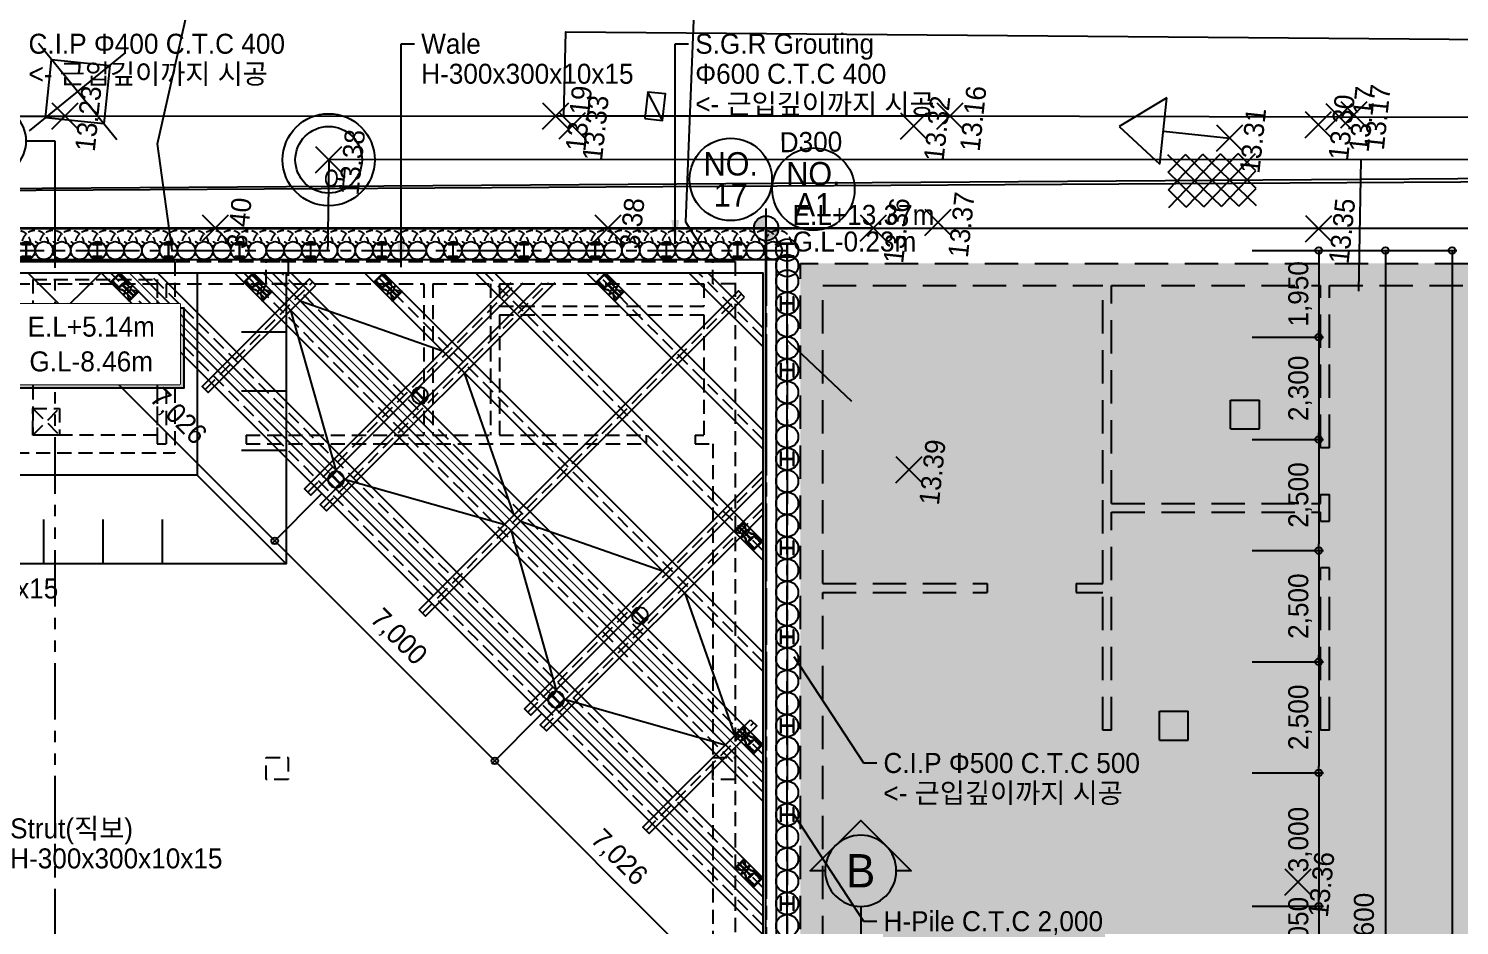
# Model space of a CAD drawing. Header units: millimetres. Extents: x 1073475 to 2890243, y -1340830 to -367733.
# Drawn here: x 1675124 to 1685988, y -385355 to -378547 of the extents above; entities that cross this region are included whole.
import ezdxf
from ezdxf.enums import TextEntityAlignment as Align
from ezdxf.xclip import XClip

# ---------------------------------------------------------------- set-up
doc = ezdxf.new("R2010")
doc.units = ezdxf.units.MM
doc.header["$LTSCALE"] = 50
doc.header["$XCLIPFRAME"] = 2
doc.header["$PDMODE"] = 3
doc.header["$PDSIZE"] = 100
for name, pattern in [('ANYANG3', [3, 2, -1]), ('CENTER2', [28.575, 19.05, -3.175, 3.175, -3.175]), ('DASHED', [0.75, 0.5, -0.25]), ('HIDDEN', [9.525, 6.35, -3.175]), ('HIDDEN2', [4.7625, 3.175, -1.5875]), ('PHANTOM', [63.5, 31.75, -6.35, 6.35, -6.35, 6.35, -6.35])]:
    doc.linetypes.add(name, pattern=pattern)
doc.layers.get('Defpoints').update_dxf_attribs({"color": 151})
doc.layers.add('_0', color=7, linetype='Continuous', lineweight=0)
for name, color, linetype in [('ANGLE', 1, 'Continuous'), ('C-DIM', 7, 'Continuous'), ('C0413425', 1, 'Continuous'), ('CEN', 1, 'CENTER2'), ('CIP', 1, 'Continuous'), ('FIN', 5, 'Continuous'), ('H-BEAM', 5, 'Continuous'), ('H-BEAM-상부', 173, 'Continuous'), ('HPILE-300x200', 3, 'Continuous'), ('HPILE-300x300', 3, 'Continuous'), ('NO', 2, 'Continuous'), ('POST PILE', 6, 'Continuous'), ('SGR', 8, 'Continuous'), ('SITE', 7, 'PHANTOM'), ('ST-CEN', 1, 'HIDDEN'), ('ST-CEN(상부 H-BEAM)', 1, 'HIDDEN'), ('ST-CEN(하부 H-BEAM)', 1, 'HIDDEN'), ('STRUT', 3, 'Continuous'), ('WALE-1', 3, 'Continuous'), ('건축', 233, 'HIDDEN'), ('굴착고', 2, 'Continuous'), ('단면', 4, 'Continuous'), ('대지경계선', 6, 'PHANTOM'), ('도로', 1, 'Continuous'), ('법면', 41, 'Continuous'), ('보도', 7, 'Continuous'), ('보도블럭', 7, 'Continuous'), ('연속지적도', 32, 'Continuous'), ('오수맨홀', 1, 'Continuous'), ('우수받이', 5, 'Continuous'), ('유압JACK', 2, 'Continuous'), ('지하지장물_가스관로', 2, 'Continuous'), ('지하지장물_상수관로', 5, 'HIDDEN2'), ('지하지장물_전기관로', 1, 'HIDDEN2'), ('지하지장물_통신관로', 7, 'HIDDEN2'), ('지하지장물_하수관거(오수)', 30, 'HIDDEN2'), ('측량점_높이', 8, 'Continuous'), ('측량점_심볼', 7, 'Continuous'), ('현황레벨', 7, 'Continuous')]:
    doc.layers.add(name, color=color, linetype=linetype)
doc.layers.add('defpoint', color=193, linetype='Continuous', plot=False)
doc.styles.get("Standard").update_dxf_attribs({"font": ''})
doc.styles.add('굴림체', font='')
doc.styles.add('돋움', font='')
doc.styles.add('유형1', font='')
doc.styles.get('Standard').set_extended_font_data('Dotum')
doc.styles.get('굴림체').set_extended_font_data('Dotum')
doc.styles.get('돋움').set_extended_font_data('Dotum')
doc.styles.get('유형1').set_extended_font_data('Gulim')
doc.linetypes.add('GAS_LINE', pattern='A,0.5,-0.2,["GAS",Standard,S=0.1,R=0,X=-0.1,Y=-0.05],-0.25', length=0.95)
doc.linetypes.add('KT_LINE', pattern='A,12.7,-5.08,["KT",Standard,S=2.54,R=0,X=-2.54,Y=-1.27],-6.35', length=24.13)
doc.linetypes.add('POWER_LINE', pattern='A,12.7,-5.08,["POWER",Standard,S=2.54,R=0,X=-2.54,Y=-1.27],-6.35', length=24.13)
doc.linetypes.add('SEWER_LINE', pattern='A,12.7,-5.08,["SEWER",Standard,S=2.54,R=0,X=-2.54,Y=-1.27],-6.35', length=24.13)
doc.linetypes.add('WATER_LINE', pattern='A,12.7,-5.08,["WATER",Standard,S=2.54,R=0,X=-2.54,Y=-1.27],-6.35', length=24.13)
doc.dimstyles.new('ISO-25', dxfattribs={"dimtxt": 2.5, "dimasz": 1, "dimexe": 3, "dimexo": 0.625, "dimtad": 1, "dimtxsty": '유형1', "dimblk": 'DIMDOT', "dimcen": 1, "dimclrd": 4, "dimclre": 4, "dimclrt": 6, "dimadec": 0, "dimazin": 0, "dimtfac": 1, "dimtmove": 0, "dimatfit": 3, "dimldrblk": 'DIMDOT', "dimfxl": 1, "dimarcsym": 0})
doc.dimstyles.new('SAM-200-지시선', dxfattribs={"dimscale": 0.1, "dimtxt": 300, "dimasz": 360, "dimexe": 70, "dimexo": 0, "dimgap": 100, "dimtad": 1, "dimdec": 0, "dimzin": 0, "dimdsep": 46, "dimlunit": 6, "dimtxsty": '돋움', "dimcen": 100, "dimclrd": 1, "dimclre": 1, "dimclrt": 256, "dimadec": 0, "dimazin": 0, "dimtfac": 1, "dimtdec": 0, "dimtix": 1, "dimtmove": 2, "dimatfit": 3, "dimfxl": 70, "dimtolj": 1, "dimtzin": 0, "dimlwd": -1, "dimlwe": -1, "dimarcsym": 0})
doc.dimstyles.new('SAM-300', dxfattribs={"dimscale": 1.5, "dimtxt": 300, "dimasz": 100, "dimexe": 70, "dimexo": 0, "dimgap": 100, "dimtad": 1, "dimdec": 0, "dimzin": 0, "dimdsep": 46, "dimlunit": 6, "dimtxsty": '돋움', "dimblk": 'ORIGIN', "dimcen": 100, "dimclrd": 1, "dimclre": 1, "dimclrt": 7, "dimadec": 0, "dimazin": 0, "dimtfac": 1, "dimtdec": 0, "dimtix": 1, "dimtmove": 2, "dimatfit": 3, "dimfxl": 70, "dimtolj": 1, "dimtzin": 0, "dimlwd": -1, "dimlwe": -1, "dimarcsym": 0})

# ---------------------------------------------------------------- blocks, each defined once
blk = doc.blocks.new('DIMDOT')
at = {"color": 0}
blk.add_line((-2, 0), (2, 0), dxfattribs=at)
for radius in [0.5, 0.25]:
    blk.add_circle((0, 0), radius, dxfattribs=at)
blk = doc.blocks.new('A$C070F4A8E')
at = {"layer": '단면'}
h = blk.add_hatch(color=256, dxfattribs=at)
h.paths.add_polyline_path([(-1074, 302), (-1377, 0), (-1074, -302, -0.414214)])
h.paths.add_polyline_path([(-772, 605), (-1074, 302, -0.198912), (-772, 427)])
h.paths.add_polyline_path([(-772, -427, -0.198912), (-1074, -302), (-772, -605)])
for p, q in [((-345, 0), (0, 0)), ((0, 0), (0, -845))]:
    blk.add_line(p, q, dxfattribs=at)
blk.add_lwpolyline([(-772, -427), (-772, -605), (-1377, 0), (-772, 605), (-772, 427)], dxfattribs=at)
at = {"layer": '단면', "extrusion": (0, 0, -1)}
blk.add_ellipse((-772, 0), major_axis=(1, 427), ratio=1, start_param=4.711077, end_param=10.994262, dxfattribs=at)
blk = doc.blocks.new('A$C415B026D')
at = {"layer": '건축', "color": 4}
for p, q in [((-16200, 0), (-12600, 0)), ((-16200, 0), (-16200, -4300)), ((-12600, 0), (-12600, -4300)), ((-15800, -400), (-13000, -400)), ((-15800, -400), (-15800, -3900)), ((-13000, -400), (-13000, -3900)), ((-13000, -3900), (-15800, -3900)), ((-16200, -4300), (-12600, -4300)), ((-6200, -30700), (-3200, -30700)), ((-6200, -30700), (-6200, -34100)), ((-3200, -30700), (-3200, -32300)), ((-5800, -31100), (-3600, -31100)), ((-5800, -31100), (-5800, -33600)), ((-3600, -31100), (-3600, -32700)), ((-3200, -32300), (0, -32300)), ((0, -32300), (0, -34100)), ((-3600, -32700), (-500, -32700)), ((-3600, -32700), (-500, -32700)), ((-500, -32700), (-500, -33600)), ((-500, -32700), (-500, -33600)), ((-5800, -33600), (-500, -33600)), ((-6200, -34100), (0, -34100))]:
    blk.add_line(p, q, dxfattribs=at)
blk = doc.blocks.new('20240926 평면')
at = {"layer": '건축'}
for p, q in [((0, 0), (25441, 0)), ((25441, 0), (25441, -34100)), ((207, -500), (12441, -500)), ((12441, -500), (12441, -4100)), ((12641, -500), (18441, -500)), ((12641, -500), (12641, -4100)), ((18441, -500), (18441, -3900)), ((18641, -500), (19941, -500)), ((18641, -500), (18641, -3900)), ((19941, -500), (19941, -3900)), ((20141, -500), (24741, -500)), ((20141, -500), (20141, -1000)), ((24741, -500), (24741, -1000)), ((20141, -1000), (24741, -1000)), ((20141, -1200), (24741, -1200)), ((20141, -1200), (20141, -3900)), ((24741, -1200), (24741, -3900)), ((12441, -4100), (12641, -4100)), ((14441, -3900), (18441, -3900)), ((14441, -3900), (14441, -4100)), ((14441, -4100), (23441, -4100)), ((18641, -3900), (19941, -3900)), ((20141, -3900), (23441, -3900)), ((23441, -3900), (23441, -4100)), ((24541, -3900), (24741, -3900)), ((24541, -3900), (24541, -4100)), ((24541, -4100), (24941, -4100)), ((24941, -4100), (24941, -27700))]:
    blk.add_line(p, q, dxfattribs=at)
at = {"layer": '건축', "color": 4}
for p, q in [((9641, -3300), (10241, -3900)), ((9641, -3900), (10241, -3300))]:
    blk.add_line(p, q, dxfattribs=at)
at = {"layer": '건축', "color": 255}
blk.add_lwpolyline([(26141, -34840), (1135, -34840), (-5936, -27769), (-5936, -4908), (-280, 749), (26141, 749)], close=True, dxfattribs=at)
at = {"layer": '건축'}
for points in [[(15391, -500), (14891, -500), (14891, 0), (15391, 0)], [(25441, -500), (24941, -500), (24941, 0), (25441, 0)], [(15391, -11650), (14891, -11650), (14891, -11150), (15391, -11150)], [(25441, -11650), (24941, -11650), (24941, -11150), (25441, -11150)]]:
    blk.add_lwpolyline(points, close=True, dxfattribs=at)
at = {"layer": '건축', "color": 4}
blk.add_lwpolyline([(9641, -3300), (10241, -3300), (10241, -3900), (9641, -3900)], close=True, dxfattribs=at)
at = {"ltscale": 0.2}
blk.add_blockref('A$C415B026D', (25441, 0), dxfattribs=at)
blk = doc.blocks.new('A$C1D3235D9')
at = {"layer": 'SGR', "linetype": 'HIDDEN2'}
blk.add_circle((0, 0), 50, dxfattribs=at)
blk.add_arc((0, 0), 300, 0, 180, dxfattribs=at)
blk = doc.blocks.new('h-200')
at = {"layer": 'HPILE-300x200'}
blk.add_line((0, -150), (0, 150), dxfattribs=at)
blk.add_lwpolyline([(-100, 150), (-100, 136), (-24.5, 136, -0.4142136), (-4.5, 116), (-4.5, -116, -0.4142136), (-24.5, -136), (-100, -136), (-100, -150), (100, -150), (100, -136), (24.5, -136, -0.4142136), (4.5, -116), (4.5, 116, -0.4142136), (24.5, 136), (100, 136), (100, 150)], format="xyb", close=True, dxfattribs=at)
blk = doc.blocks.new('CIP')
at = {"layer": 'CIP'}
for centre in [(0, 0), (400, 0), (800, 0), (1200, 0)]:
    blk.add_circle(centre, 200, dxfattribs=at)
at = {"layer": 'HPILE-300x200'}
blk.add_blockref('h-200', (1200, 0), dxfattribs=at)
at = {"layer": 'SGR', "linetype": 'HIDDEN2'}
for p in [(-200, 150), (200, 150), (600, 150), (1000, 150)]:
    blk.add_blockref('A$C1D3235D9', p, dxfattribs=at)
blk = doc.blocks.new('_Origin')
at = {"color": 0, "linetype": 'ByBlock', "lineweight": -2}
blk.add_line((0, 0), (-1, 0), dxfattribs=at)
blk.add_circle((0, 0), 0.5, dxfattribs=at)
blk = doc.blocks.new('*D978')
at = {"layer": 'C-DIM', "color": 1, "ltscale": 0.2, "transparency": 16777216}
for p, q in [((1720310, -654888), (1719176, -656023)), ((1719356, -656055), (1724112, -660811)), ((1725279, -659857), (1724144, -660991))]:
    blk.add_line(p, q, dxfattribs=at)
at = {"layer": 'Defpoints', "color": 0, "ltscale": 0.2, "transparency": 16777216}
for p in [(1720310, -654888), (1725279, -659857), (1724218, -660917)]:
    blk.add_point(p, dxfattribs=at)
at = {"layer": 'C-DIM', "color": 1, "ltscale": 0.2, "transparency": 16777216, "xscale": 150, "yscale": 150, "zscale": 150}
for p, rotation in [((1719250, -655949), 135), ((1724218, -660917), 315)]:
    blk.add_blockref('_Origin', p, dxfattribs=dict(at, rotation=rotation))
at = {"layer": 'C-DIM', "color": 7, "ltscale": 0.2, "transparency": 16777216, "insert": (1722030, -658137), "char_height": 450, "attachment_point": 5, "rotation": 315, "style": '돋움'}
blk.add_mtext('\\A1;7,026', dxfattribs=at)
blk = doc.blocks.new('*D979')
at = {"layer": 'C-DIM', "color": 1, "ltscale": 0.2, "transparency": 16777216}
for p, q in [((1725279, -659857), (1724144, -660991)), ((1724324, -661023), (1729062, -665761)), ((1730228, -664806), (1729093, -665941))]:
    blk.add_line(p, q, dxfattribs=at)
at = {"layer": 'Defpoints', "color": 0, "ltscale": 0.2, "transparency": 16777216}
for p in [(1725279, -659857), (1730228, -664806), (1729168, -665867)]:
    blk.add_point(p, dxfattribs=at)
at = {"layer": 'C-DIM', "color": 1, "ltscale": 0.2, "transparency": 16777216, "xscale": 150, "yscale": 150, "zscale": 150}
for p, rotation in [((1724218, -660917), 135), ((1729168, -665867), 315)]:
    blk.add_blockref('_Origin', p, dxfattribs=dict(at, rotation=rotation))
at = {"layer": 'C-DIM', "color": 7, "ltscale": 0.2, "transparency": 16777216, "insert": (1726989, -663096), "char_height": 450, "attachment_point": 5, "rotation": 315, "style": '돋움'}
blk.add_mtext('\\A1;7,000', dxfattribs=at)
blk = doc.blocks.new('*D985')
at = {"layer": 'C-DIM', "color": 1, "ltscale": 0.2, "transparency": 16777216}
for p, q in [((1718660, -654888), (1719795, -656023)), ((1715084, -660586), (1719615, -656055)), ((1713917, -659632), (1715052, -660767))]:
    blk.add_line(p, q, dxfattribs=at)
at = {"layer": 'Defpoints', "color": 0, "ltscale": 0.2, "transparency": 16777216}
for p in [(1718660, -654888), (1719721, -655949), (1713917, -659632)]:
    blk.add_point(p, dxfattribs=at)
at = {"layer": 'C-DIM', "color": 1, "ltscale": 0.2, "transparency": 16777216, "xscale": 150, "yscale": 150, "zscale": 150}
for p, rotation in [((1719721, -655949), 45), ((1714978, -660692), 225)]:
    blk.add_blockref('_Origin', p, dxfattribs=dict(at, rotation=rotation))
at = {"layer": 'C-DIM', "color": 7, "ltscale": 0.2, "transparency": 16777216, "insert": (1717053, -658025), "char_height": 450, "attachment_point": 5, "rotation": 45, "style": '돋움'}
blk.add_mtext('\\A1;6,708', dxfattribs=at)
blk = doc.blocks.new('A$C26452653')
at = {"layer": '유압JACK'}
for p, q in [((0, 600), (0, 587)), ((0, 600), (300, 600)), ((300, 600), (0, 600)), ((5, 582), (62, 582)), ((5, 582), (150, 582)), ((5, 582), (125, 582)), ((9, 582), (82, 471)), ((17, 413), (64, 417)), ((17, 393), (64, 389)), ((77, 363), (54, 296)), ((83, 450), (77, 568)), ((77, 434), (77, 432)), ((77, 432), (77, 372)), ((77, 374), (77, 372)), ((77, 373), (77, 372)), ((133, 368), (77, 368)), ((77, 368), (77, 327)), ((150, 438), (81, 438)), ((150, 368), (81, 368)), ((150, 444), (89, 444)), ((95, 444), (95, 438)), ((95, 444), (205, 444)), ((95, 438), (205, 438)), ((98, 444), (98, 438)), ((133, 368), (222, 368)), ((295, 582), (139, 582)), ((142, 479), (140, 567)), ((141, 247), (141, 360)), ((141, 341), (159, 341)), ((150, 444), (211, 444)), ((150, 438), (218, 438)), ((150, 368), (218, 368)), ((158, 479), (160, 567)), ((159, 247), (159, 360)), ((295, 582), (175, 582)), ((202, 444), (202, 438)), ((205, 444), (205, 438)), ((217, 450), (223, 568)), ((291, 582), (218, 471)), ((222, 434), (222, 432)), ((222, 432), (222, 372)), ((222, 374), (222, 372)), ((222, 373), (222, 372)), ((222, 368), (222, 327)), ((222, 363), (246, 296)), ((282, 413), (236, 417)), ((282, 393), (236, 389)), ((295, 582), (238, 582)), ((300, 600), (300, 587)), ((0, 13), (26, 234)), ((0, 13), (0, 0)), ((0, 0), (300, 0)), ((5, 18), (25, 18)), ((40, 33), (40, 244)), ((56, 21), (56, 199)), ((56, 168), (60, 168)), ((56, 153), (60, 153)), ((56, 63), (60, 63)), ((56, 48), (60, 48)), ((70, 311), (57, 299)), ((59, 18), (241, 18)), ((60, 168), (60, 153)), ((60, 48), (60, 63)), ((92, 226), (92, 221)), ((92, 226), (207, 226)), ((92, 221), (207, 221)), ((98, 234), (98, 226)), ((98, 226), (197, 226)), ((101, 235), (101, 226)), ((102, 226), (102, 221)), ((103, 226), (103, 221)), ((103, 221), (195, 221)), ((103, 218), (103, 213)), ((103, 218), (195, 218)), ((103, 213), (197, 213)), ((105, 221), (105, 218)), ((141, 259), (159, 259)), ((195, 221), (197, 221)), ((195, 221), (195, 218)), ((195, 218), (197, 218)), ((197, 226), (197, 221)), ((197, 226), (197, 221)), ((197, 226), (197, 221)), ((197, 226), (202, 226)), ((197, 218), (197, 213)), ((199, 235), (199, 226)), ((202, 234), (202, 226)), ((207, 226), (207, 221)), ((230, 311), (243, 299)), ((240, 168), (240, 153)), ((244, 168), (240, 168)), ((244, 153), (240, 153)), ((244, 63), (240, 63)), ((240, 48), (240, 63)), ((244, 48), (240, 48)), ((244, 21), (244, 199)), ((260, 33), (260, 244)), ((300, 13), (274, 234)), ((295, 18), (275, 18)), ((300, 13), (300, 0))]:
    blk.add_line(p, q, dxfattribs=at)
for centre, radius, start, end in [((5, 587), 5, 180, 270), ((17, 403), 10, 90, 270), ((62, 567), 15, 3, 90), ((62, 432), 15, 274.7636, 0), ((62, 374), 15, 0, 85.2364), ((57, 327), 20, 315.3602, 0), ((81, 434), 4, 90, 180), ((81, 372), 4, 180, 270), ((89, 450), 6, 183, 270), ((125, 567), 15, 1.2674, 90), ((132, 479), 10, 270, 1.2674), ((133, 360), 7.5, 0, 90), ((150, 403), 15, 90, 270), ((150, 403), 10, 90, 270), ((150, 403), 15, 270, 90), ((150, 403), 10, 270, 90), ((168, 479), 10, 178.7326, 270), ((166, 360), 7.5, 90, 180), ((175, 567), 15, 90, 178.7326), ((211, 450), 6, 270, 357), ((218, 434), 4, 0, 90), ((218, 372), 4, 270, 0), ((237, 432), 15, 180, 265.2364), ((238, 567), 15, 90, 177), ((237, 374), 15, 94.7636, 180), ((242, 327), 20, 180, 224.6398), ((282, 403), 10, 270, 90), ((295, 587), 5, 270, 0), ((5, 13), 5, 90, 180), ((25, 33), 15, 270, 0), ((135, 221), 110, 135, 172.9969), ((150, 236), 110, 135.3602, 180), ((81, 199), 25, 119.7623, 180), ((59, 21), 3, 180, 270), ((150, 79), 164, 90, 119.7623), ((136, 247), 5, 274.7518, 0), ((150, 79), 164, 60.2377, 90), ((164, 247), 5, 180, 265.2482), ((150, 236), 110, 0, 44.6398), ((219, 199), 25, 0, 60.2377), ((241, 21), 3, 270, 0), ((165, 221), 110, 7.0031, 45), ((275, 33), 15, 180, 270), ((295, 13), 5, 0, 90)]:
    blk.add_arc(centre, radius, start, end, dxfattribs=at)
blk = doc.blocks.new('Post')
at = {"layer": 'POST PILE'}
blk.add_line((0, 150), (0, -150), dxfattribs=at)
blk.add_lwpolyline([(-100, -150), (-100, -125), (-29.5, -125, 0.4142136), (-9.5, -105), (-9.5, 105, 0.4142136), (-29.5, 125), (-100, 125), (-100, 150), (100, 150), (100, 125), (29.5, 125, 0.4142136), (9.5, 105), (9.5, -105, 0.4142136), (29.5, -125), (100, -125), (100, -150)], format="xyb", close=True, dxfattribs=at)
blk.add_circle((0, 0), 180.3, dxfattribs=at)
blk = doc.blocks.new('h-300')
at = {"layer": 'HPILE-300x200'}
blk.add_lwpolyline([(-150, 150), (-150, 136), (-24.5, 136, -0.4142136), (-4.5, 116), (-4.5, -116, -0.4142136), (-24.5, -136), (-150, -136), (-150, -150), (150, -150), (150, -136), (24.5, -136, -0.4142136), (4.5, -116), (4.5, 116, -0.4142136), (24.5, 136), (150, 136), (150, 150)], format="xyb", close=True, dxfattribs=at)
at = {"layer": 'HPILE-300x200', "color": 7}
blk.add_lwpolyline([(0, 150), (0, -150)], dxfattribs=at)
blk = doc.blocks.new('A$359145324269')
at = {"layer": '건축', "ltscale": 0.2}
h = blk.add_hatch(color=254, dxfattribs=at)
h.dxf.hatch_style = 1
h.paths.add_polyline_path([(59185, 39888), (6585, 39888), (6585, 5788), (20479, 5788), (45879, 2788), (59185, 2788)])
at = {"layer": 'CEN', "color": 8, "ltscale": 1.5}
blk.add_line((6285, 5488), (6285, 40188), dxfattribs=at)
at = {"layer": 'CIP'}
for centre in [(6285, 40188), (6285, 39838), (6285, 39488), (6285, 38988), (6285, 38488), (6285, 37988), (6285, 37488), (6285, 36988), (6285, 36488), (6285, 35988), (6285, 35488), (6285, 34988), (6285, 34488), (6285, 33988), (6285, 33488), (6285, 32988), (6285, 32488), (6285, 31988), (6285, 31488), (6285, 30988), (6285, 30488), (6285, 29988), (6285, 29488), (6285, 28988), (6285, 28488), (6285, 27988), (6285, 27488), (6285, 26988), (6285, 26488), (6285, 25988), (6285, 25488), (6285, 24988)]:
    blk.add_circle(centre, 250, dxfattribs=at)
at = {"layer": 'defpoint', "ltscale": 30}
blk.add_lwpolyline([(5806, 40677), (59985, 40677), (59985, 2088), (46697, 2088), (33748, 3618), (21497, 5088), (5806, 5088)], close=True, dxfattribs=at)
at = {"layer": '건축', "color": 4, "linetype": 'DASHED', "ltscale": 30}
for p, q in [((7085, 32688), (7085, 39388)), ((7085, 39388), (13385, 39388)), ((13385, 32688), (13385, 39388)), ((13585, 39388), (18285, 39388)), ((13585, 34488), (13585, 39388)), ((18285, 35738), (18285, 39388)), ((18485, 39388), (29185, 39388)), ((18485, 35738), (18485, 39388)), ((16260, 36813), (16910, 36813)), ((16260, 36163), (16260, 36813)), ((16910, 36163), (16910, 36813)), ((16260, 36163), (16910, 36163)), ((18485, 35738), (18285, 35738)), ((13585, 34488), (18285, 34488)), ((18285, 34488), (18285, 34688)), ((18285, 34688), (18485, 34688)), ((18485, 34088), (18485, 34688)), ((13585, 29388), (13585, 34288)), ((13585, 34288), (18285, 34288)), ((18285, 34088), (18285, 34288)), ((18285, 34088), (18485, 34088)), ((18285, 29388), (18285, 33038)), ((18485, 33038), (18285, 33038)), ((18485, 29388), (18485, 33038)), ((7085, 32688), (10785, 32688)), ((10785, 32688), (10785, 32488)), ((12785, 32688), (13385, 32688)), ((12785, 32688), (12785, 32488)), ((7085, 21088), (7085, 32488)), ((7085, 32488), (10785, 32488)), ((12785, 32488), (13385, 32488)), ((13385, 29388), (13385, 32488)), ((14660, 29813), (15310, 29813)), ((14660, 29163), (14660, 29813)), ((15310, 29163), (15310, 29813)), ((13585, 29388), (13385, 29388)), ((18485, 29388), (18285, 29388)), ((14660, 29163), (15310, 29163))]:
    blk.add_line(p, q, dxfattribs=at)
at = {"layer": '건축', "color": 4, "linetype": 'DASHED', "ltscale": 30, "flags": 128}
blk.add_lwpolyline([(6585, 5788), (6585, 39888), (59185, 39888), (59185, 2788)], dxfattribs=at)
at = {"layer": 'HPILE-300x300'}
for p, rotation in [((6285, 40188), 180), ((6285, 38988), 270.0000000001199), ((6285, 37488), 270.0000000001199), ((6285, 35488), 270.0000000001199), ((6285, 33488), 270.0000000001199), ((6285, 31488), 270.0000000001199), ((6285, 29488), 270.0000000001199), ((6285, 27488), 270.0000000001199), ((6285, 25488), 270.0000000001199)]:
    blk.add_blockref('h-300', p, dxfattribs=dict(at, rotation=rotation))
blk = doc.blocks.new('*D992')
at = {"layer": 'C-DIM', "color": 1, "ltscale": 0.2, "transparency": 16777216}
for p, q in [((1749205, -654388), (1750810, -654388)), ((1750705, -654538), (1750705, -688838)), ((1749205, -688988), (1750810, -688988))]:
    blk.add_line(p, q, dxfattribs=at)
at = {"layer": 'Defpoints', "color": 0, "ltscale": 0.2, "transparency": 16777216}
for p in [(1749205, -654388), (1749205, -688988), (1750705, -688988)]:
    blk.add_point(p, dxfattribs=at)
at = {"layer": 'C-DIM', "color": 1, "ltscale": 0.2, "transparency": 16777216, "xscale": 150, "yscale": 150, "zscale": 150}
for p, rotation in [((1750705, -654388), 90), ((1750705, -688988), 270)]:
    blk.add_blockref('_Origin', p, dxfattribs=dict(at, rotation=rotation))
at = {"layer": 'C-DIM', "color": 7, "ltscale": 0.2, "transparency": 16777216, "insert": (1750287, -671688), "char_height": 450, "attachment_point": 5, "rotation": 90, "style": '돋움'}
blk.add_mtext('\\A1;34,600', dxfattribs=at)
blk = doc.blocks.new('*D995')
at = {"layer": 'C-DIM', "color": 1, "ltscale": 0.2, "transparency": 16777216}
for p, q in [((1747705, -654388), (1749310, -654388)), ((1749205, -654538), (1749205, -687838)), ((1747705, -687988), (1749310, -687988))]:
    blk.add_line(p, q, dxfattribs=at)
at = {"layer": 'Defpoints', "color": 0, "ltscale": 0.2, "transparency": 16777216}
for p in [(1747705, -654388), (1747705, -687988), (1749205, -687988)]:
    blk.add_point(p, dxfattribs=at)
at = {"layer": 'C-DIM', "color": 1, "ltscale": 0.2, "transparency": 16777216, "xscale": 150, "yscale": 150, "zscale": 150}
for p, rotation in [((1749205, -654388), 90), ((1749205, -687988), 270)]:
    blk.add_blockref('_Origin', p, dxfattribs=dict(at, rotation=rotation))
at = {"layer": 'C-DIM', "color": 7, "ltscale": 0.2, "transparency": 16777216, "insert": (1748767, -671188), "char_height": 450, "attachment_point": 5, "rotation": 90, "style": '돋움'}
blk.add_mtext('\\A1;21@1600=33,600', dxfattribs=at)
blk = doc.blocks.new('A$C5B0247DC')
at = {"layer": '현황레벨'}
h = blk.add_hatch(color=256, dxfattribs=at)
h.paths.add_polyline_path([(0, 111, 0.414214), (-111, 0), (0, 0)])
h.paths.add_polyline_path([(0, 0), (0, -111, 0.414214), (111, 0)])
for p, q in [((0, -179), (0, 179)), ((-179, 0), (179, 0))]:
    blk.add_line(p, q, dxfattribs=at)
blk.add_circle((0, 0), 111, dxfattribs=at)
blk = doc.blocks.new('*D999')
at = {"layer": 'C-DIM', "color": 1, "ltscale": 0.2, "transparency": 16777216}
for p, q in [((1746205, -656338), (1747810, -656338)), ((1747705, -656488), (1747705, -658488)), ((1746205, -658638), (1747810, -658638))]:
    blk.add_line(p, q, dxfattribs=at)
at = {"layer": 'Defpoints', "color": 0, "ltscale": 0.2, "transparency": 16777216}
for p in [(1746205, -656338), (1746205, -658638), (1747705, -658638)]:
    blk.add_point(p, dxfattribs=at)
at = {"layer": 'C-DIM', "color": 1, "ltscale": 0.2, "transparency": 16777216, "xscale": 150, "yscale": 150, "zscale": 150}
for p, rotation in [((1747705, -656338), 90), ((1747705, -658638), 270)]:
    blk.add_blockref('_Origin', p, dxfattribs=dict(at, rotation=rotation))
at = {"layer": 'C-DIM', "color": 7, "ltscale": 0.2, "transparency": 16777216, "insert": (1747287, -657488), "char_height": 450, "attachment_point": 5, "rotation": 90, "style": '돋움'}
blk.add_mtext('\\A1;2,300', dxfattribs=at)
blk = doc.blocks.new('*D1000')
at = {"layer": 'C-DIM', "color": 1, "ltscale": 0.2, "transparency": 16777216}
for p, q in [((1746205, -654388), (1747810, -654388)), ((1747705, -654538), (1747705, -656188)), ((1746205, -656338), (1747810, -656338))]:
    blk.add_line(p, q, dxfattribs=at)
at = {"layer": 'Defpoints', "color": 0, "ltscale": 0.2, "transparency": 16777216}
for p in [(1746205, -654388), (1746205, -656338), (1747705, -656338)]:
    blk.add_point(p, dxfattribs=at)
at = {"layer": 'C-DIM', "color": 1, "ltscale": 0.2, "transparency": 16777216, "xscale": 150, "yscale": 150, "zscale": 150}
for p, rotation in [((1747705, -654388), 90), ((1747705, -656338), 270)]:
    blk.add_blockref('_Origin', p, dxfattribs=dict(at, rotation=rotation))
at = {"layer": 'C-DIM', "color": 7, "ltscale": 0.2, "transparency": 16777216, "insert": (1747287, -655363), "char_height": 450, "attachment_point": 5, "rotation": 90, "style": '돋움'}
blk.add_mtext('\\A1;1,950', dxfattribs=at)
blk = doc.blocks.new('*D1001')
at = {"layer": 'C-DIM', "color": 1, "ltscale": 0.2, "transparency": 16777216}
for p, q in [((1746205, -658638), (1747810, -658638)), ((1747705, -658788), (1747705, -660988)), ((1746205, -661138), (1747810, -661138))]:
    blk.add_line(p, q, dxfattribs=at)
at = {"layer": 'Defpoints', "color": 0, "ltscale": 0.2, "transparency": 16777216}
for p in [(1746205, -658638), (1746205, -661138), (1747705, -661138)]:
    blk.add_point(p, dxfattribs=at)
at = {"layer": 'C-DIM', "color": 1, "ltscale": 0.2, "transparency": 16777216, "xscale": 150, "yscale": 150, "zscale": 150}
for p, rotation in [((1747705, -658638), 90), ((1747705, -661138), 270)]:
    blk.add_blockref('_Origin', p, dxfattribs=dict(at, rotation=rotation))
at = {"layer": 'C-DIM', "color": 7, "ltscale": 0.2, "transparency": 16777216, "insert": (1747287, -659888), "char_height": 450, "attachment_point": 5, "rotation": 90, "style": '돋움'}
blk.add_mtext('\\A1;2,500', dxfattribs=at)
blk = doc.blocks.new('*D1002')
at = {"layer": 'C-DIM', "color": 1, "ltscale": 0.2, "transparency": 16777216}
for p, q in [((1746205, -666138), (1747810, -666138)), ((1747705, -666288), (1747705, -668988)), ((1746205, -669138), (1747810, -669138))]:
    blk.add_line(p, q, dxfattribs=at)
at = {"layer": 'Defpoints', "color": 0, "ltscale": 0.2, "transparency": 16777216}
for p in [(1746205, -666138), (1746205, -669138), (1747705, -669138)]:
    blk.add_point(p, dxfattribs=at)
at = {"layer": 'C-DIM', "color": 1, "ltscale": 0.2, "transparency": 16777216, "xscale": 150, "yscale": 150, "zscale": 150}
for p, rotation in [((1747705, -666138), 90), ((1747705, -669138), 270)]:
    blk.add_blockref('_Origin', p, dxfattribs=dict(at, rotation=rotation))
at = {"layer": 'C-DIM', "color": 7, "ltscale": 0.2, "transparency": 16777216, "insert": (1747287, -667638), "char_height": 450, "attachment_point": 5, "rotation": 90, "style": '돋움'}
blk.add_mtext('\\A1;3,000', dxfattribs=at)
blk = doc.blocks.new('*D1003')
at = {"layer": 'C-DIM', "color": 1, "ltscale": 0.2, "transparency": 16777216}
for p, q in [((1746205, -663638), (1747810, -663638)), ((1747705, -663788), (1747705, -665988)), ((1746205, -666138), (1747810, -666138))]:
    blk.add_line(p, q, dxfattribs=at)
at = {"layer": 'Defpoints', "color": 0, "ltscale": 0.2, "transparency": 16777216}
for p in [(1746205, -663638), (1746205, -666138), (1747705, -666138)]:
    blk.add_point(p, dxfattribs=at)
at = {"layer": 'C-DIM', "color": 1, "ltscale": 0.2, "transparency": 16777216, "xscale": 150, "yscale": 150, "zscale": 150}
for p, rotation in [((1747705, -663638), 90), ((1747705, -666138), 270)]:
    blk.add_blockref('_Origin', p, dxfattribs=dict(at, rotation=rotation))
at = {"layer": 'C-DIM', "color": 7, "ltscale": 0.2, "transparency": 16777216, "insert": (1747287, -664888), "char_height": 450, "attachment_point": 5, "rotation": 90, "style": '돋움'}
blk.add_mtext('\\A1;2,500', dxfattribs=at)
blk = doc.blocks.new('*D1004')
at = {"layer": 'C-DIM', "color": 1, "ltscale": 0.2, "transparency": 16777216}
for p, q in [((1746205, -661138), (1747810, -661138)), ((1747705, -661288), (1747705, -663488)), ((1746205, -663638), (1747810, -663638))]:
    blk.add_line(p, q, dxfattribs=at)
at = {"layer": 'Defpoints', "color": 0, "ltscale": 0.2, "transparency": 16777216}
for p in [(1746205, -661138), (1746205, -663638), (1747705, -663638)]:
    blk.add_point(p, dxfattribs=at)
at = {"layer": 'C-DIM', "color": 1, "ltscale": 0.2, "transparency": 16777216, "xscale": 150, "yscale": 150, "zscale": 150}
for p, rotation in [((1747705, -661138), 90), ((1747705, -663638), 270)]:
    blk.add_blockref('_Origin', p, dxfattribs=dict(at, rotation=rotation))
at = {"layer": 'C-DIM', "color": 7, "ltscale": 0.2, "transparency": 16777216, "insert": (1747287, -662388), "char_height": 450, "attachment_point": 5, "rotation": 90, "style": '돋움'}
blk.add_mtext('\\A1;2,500', dxfattribs=at)
blk = doc.blocks.new('*D1005')
at = {"layer": 'C-DIM', "color": 1, "ltscale": 0.2, "transparency": 16777216}
for p, q in [((1747705, -668988), (1747705, -668838)), ((1746205, -669138), (1747810, -669138)), ((1747705, -669138), (1747705, -670188)), ((1746205, -670188), (1747810, -670188)), ((1747705, -670338), (1747705, -670488))]:
    blk.add_line(p, q, dxfattribs=at)
at = {"layer": 'Defpoints', "color": 0, "ltscale": 0.2, "transparency": 16777216}
for p in [(1746205, -669138), (1746205, -670188), (1747705, -670188)]:
    blk.add_point(p, dxfattribs=at)
at = {"layer": 'C-DIM', "color": 1, "ltscale": 0.2, "transparency": 16777216, "xscale": 150, "yscale": 150, "zscale": 150}
for p, rotation in [((1747705, -669138), 270), ((1747705, -670188), 90)]:
    blk.add_blockref('_Origin', p, dxfattribs=dict(at, rotation=rotation))
at = {"layer": 'C-DIM', "color": 7, "ltscale": 0.2, "transparency": 16777216, "insert": (1747287, -669663), "char_height": 450, "attachment_point": 5, "rotation": 90, "style": '돋움'}
blk.add_mtext('\\A1;1,050', dxfattribs=at)
blk = doc.blocks.new('*D1016')
at = {"layer": 'C-DIM', "color": 1, "ltscale": 0.2, "transparency": 16777216}
for p, q in [((1730228, -664806), (1729093, -665941)), ((1729274, -665973), (1734030, -670729)), ((1735197, -669775), (1734062, -670909))]:
    blk.add_line(p, q, dxfattribs=at)
at = {"layer": 'Defpoints', "color": 0, "ltscale": 0.2, "transparency": 16777216}
for p in [(1730228, -664806), (1735197, -669775), (1734136, -670835)]:
    blk.add_point(p, dxfattribs=at)
at = {"layer": 'C-DIM', "color": 1, "ltscale": 0.2, "transparency": 16777216, "xscale": 150, "yscale": 150, "zscale": 150}
for p, rotation in [((1729168, -665867), 135), ((1734136, -670835), 315)]:
    blk.add_blockref('_Origin', p, dxfattribs=dict(at, rotation=rotation))
at = {"layer": 'C-DIM', "color": 7, "ltscale": 0.2, "transparency": 16777216, "insert": (1731948, -668055), "char_height": 450, "attachment_point": 5, "rotation": 315, "style": '돋움'}
blk.add_mtext('\\A1;7,026', dxfattribs=at)
blk = doc.blocks.new('A$405090834614')
at = {"color": 251}
for points in [[(170450, 141075), (172431, 139103)], [(170455, 139099), (172426, 141079)]]:
    blk.add_lwpolyline(points, dxfattribs=at)
blk.add_lwpolyline([(170780, 140746), (172098, 140749), (172101, 139432), (170784, 139429)], close=True, dxfattribs=at)
at = {"layer": 'C0413425', "color": 251}
for p, q in [((173136, 116709), (172386, 115709)), ((173886, 115709), (173136, 116709)), ((172386, 115709), (173886, 115709)), ((173136, 115709), (173136, 114209))]:
    blk.add_line(p, q, dxfattribs=at)
at = {"layer": 'SITE', "color": 251, "linetype": 'ANYANG3', "ltscale": 0.5}
for p, q in [((134628, 120624), (170018, 124364)), ((170018, 124364), (172968, 96594))]:
    blk.add_line(p, q, dxfattribs=at)
at = {"layer": '도로', "color": 251}
for p, q in [((169668, 151509), (170864, 140316)), ((170864, 140316), (172033, 129342)), ((172033, 129342), (172967, 120519)), ((172967, 120519), (172967, 120519)), ((172967, 120519), (173874, 111815)), ((173874, 111815), (174785, 103061))]:
    blk.add_line(p, q, dxfattribs=at)
at = {"layer": '보도', "color": 251}
for p, q in [((168720, 136691), (167884, 144470)), ((169650, 127902), (168720, 136691)), ((170278, 121965), (169650, 127902)), ((171325, 112000), (170278, 121965)), ((172471, 100923), (171325, 112000))]:
    blk.add_line(p, q, dxfattribs=at)
at = {"layer": '보도블럭', "color": 251}
for p, q in [((171443, 115406), (172760, 114375)), ((171490, 115015), (171834, 115454)), ((171538, 114624), (172225, 115502)), ((171586, 114232), (172617, 115550)), ((171834, 115454), (172712, 114767)), ((172225, 115502), (172665, 115158)), ((171490, 115015), (172808, 113984)), ((171634, 113841), (172665, 115158)), ((171538, 114624), (172856, 113592)), ((171681, 113449), (172712, 114767)), ((172073, 113497), (172760, 114375)), ((171586, 114232), (172464, 113545)), ((172464, 113545), (172808, 113984)), ((171634, 113841), (172073, 113497))]:
    blk.add_line(p, q, dxfattribs=at)
at = {"layer": '연속지적도', "color": 251}
for p, q in [((167228, 150654), (170018, 124364)), ((170018, 124364), (134628, 120624))]:
    blk.add_line(p, q, dxfattribs=at)
at = {"layer": '오수맨홀', "color": 251}
for radius in [1036, 750]:
    blk.add_circle((170514, 134314), radius, dxfattribs=at)
at = {"layer": '우수받이', "color": 251}
blk.add_lwpolyline([(172186, 127337), (172186, 126937), (172786, 126937), (172786, 127337)], close=True, dxfattribs=at)
blk.add_lwpolyline([(172186, 126937), (172786, 127337)], dxfattribs=at)
at = {"layer": '지하지장물_가스관로', "color": 251, "linetype": 'GAS_LINE', "ltscale": 3}
blk.add_lwpolyline([(172043, 129154), (173937, 129308), (182760, 39013), (182551, 11068)], dxfattribs=at)
at = {"layer": '지하지장물_상수관로', "color": 251, "linetype": 'WATER_LINE', "ltscale": 3}
blk.add_lwpolyline([(165003, 177754), (176543, 74656), (179909, 44130), (180541, 14655)], dxfattribs=at)
at = {"layer": '지하지장물_전기관로', "color": 251, "linetype": 'POWER_LINE', "ltscale": 3}
for points in [[(165368, 136915), (170465, 138180), (175788, 137564), (176957, 135844)], [(177834, 128804), (177152, 126662), (169969, 126181), (168804, 125250), (166356, 122047)]]:
    blk.add_lwpolyline(points, dxfattribs=at)
at = {"layer": '지하지장물_통신관로', "color": 251, "linetype": 'KT_LINE', "ltscale": 3}
blk.add_lwpolyline([(179973, 22140), (178340, 57330), (174617, 92638), (167709, 153756), (166514, 164057), (162819, 177078), (146292, 175121), (136183, 173575), (130490, 179990), (129558, 186301)], dxfattribs=at)
at = {"layer": '측량점_심볼', "color": 251}
for p in [(170864, 140316), (168720, 136691), (170514, 134314), (163032, 131870), (172033, 129342), (171858, 128945), (169650, 127902), (170278, 121965), (172656, 121303), (164957, 120592), (170562, 120531), (172967, 120519), (173136, 114209), (173645, 112256), (171325, 112000), (173874, 111815), (173955, 111479), (156659, 110914)]:
    blk.add_point(p, dxfattribs=at)
at = {"layer": '오수맨홀', "color": 251, "style": '굴림체'}
blk.add_text('오', height=450, dxfattribs=at).set_placement((169826, 133884))
at = {"layer": '지하지장물_하수관거(오수)', "color": 251, "linetype": 'SEWER_LINE', "ltscale": 3, "style": '굴림체'}
blk.add_text('D300', height=450, rotation=276.7572, dxfattribs=at).set_placement((171917, 122841), align=Align.RIGHT)
at = {"layer": '측량점_높이', "color": 251, "style": '굴림체'}
for s, p in [('13.23', (170864, 140016)), ('13.40', (168720, 136391)), ('13.38', (170514, 134014)), ('13.46', (163032, 131570)), ('13.19', (172033, 129042)), ('13.33', (171858, 128645)), ('13.38', (169650, 127602)), ('13.36', (170278, 121665)), ('13.32', (172656, 121003)), ('13.39', (164957, 120292)), ('13.37', (170562, 120231)), ('13.16', (172967, 120219)), ('13.31', (173136, 113909)), ('13.35', (171325, 111700)), ('13.30', (173645, 111956)), ('13.17', (173874, 111515)), ('13.17', (173955, 111179)), ('13.36', (156659, 110614))]:
    blk.add_text(s, height=450, dxfattribs=at).set_placement(p, align=Align.TOP_CENTER)
at = {"layer": '지하지장물_하수관거(오수)', "color": 251, "linetype": 'SEWER_LINE', "ltscale": 3}
for points in [[(170514, 134314), (167185, 134002)], [(175452, 87903), (170514, 134314)], [(172971, 111226), (170015, 110966)]]:
    blk.add_leader(points, dimstyle='ISO-25', override={"dimtad": 0, "dimclrd": 251}, dxfattribs=at)
blk = doc.blocks.new('A$C78BD0C8C')
at = {"layer": 'NO'}
for centre in [(11363.9, -11542.8), (13224.1, -11763.3)]:
    blk.add_circle(centre, 926.8, dxfattribs=at)
ref = blk.add_blockref('A$405090834614', (117900.7, -194829), dxfattribs=dict(rotation=83.9464212542183))
XClip(ref).set_block_clipping_path([(104661.0409256864, 187029.200860789), (115795.371209384, 82037.659728932), (199028.6359362481, 90864.5294945205), (187894.3056525505, 195856.0706263776)])
at = {"layer": '단면', "xscale": 1.875, "yscale": 1.875, "zscale": 1.875}
blk.add_blockref('A$C070F4A8E', (-3840, -10678.1), dxfattribs=at)
at = {"layer": 'C-DIM', "color": 7, "style": '돋움'}
for s, p in [('C.I.P Φ400 C.T.C 400', (-4435, -8491.5)), ('Wale', (4399.4, -8491.5)), ('S.G.R Grouting', (10565, -8491.5)), ('<- 근입깊이까지 시공', (-4435, -9166.5)), ('H-300x300x10x15', (4399.4, -9166.5)), ('Φ600 C.T.C 400', (10565, -9166.5)), ('<- 근입깊이까지 시공', (10565, -9841.5)), ('C.I.P Φ500 C.T.C 500', (14799.2, -24670)), ('<- 근입깊이까지 시공', (14799.2, -25345)), ('H-Pile C.T.C 2,000', (14799.2, -28228.9))]:
    blk.add_text(s, height=450, dxfattribs=at).set_placement(p, align=Align.MIDDLE_LEFT)
at = {"layer": 'NO', "style": '돋움'}
for s, p in [('NO.', (11363.9, -11192.8)), ('NO.', (13224.1, -11413.3)), ('17', (11363.9, -11892.8)), ('A1', (13224.1, -12113.3))]:
    blk.add_text(s, height=525, dxfattribs=at).set_placement(p, align=Align.MIDDLE_CENTER)
at = {"layer": '단면', "style": '돋움'}
blk.add_text('B', height=750, dxfattribs=at).set_placement((14287.1, -27095.4), align=Align.MIDDLE)
at = {"layer": '현황레벨', "style": '돋움'}
blk.add_text('E.L+13.37m', height=450, dxfattribs=at).set_placement((12756.2, -12340.3), align=Align.MIDDLE_LEFT)
at = {"layer": 'C-DIM', "ltscale": 0.2}
for base, p1, p2, picture, middle in [((24591.3, -15092.7), (23091.3, -13143), (23091.3, -15092.7), '*D1000', (24172.7, -14117.9)), ((27591.3, -47743), (26091.3, -13143), (26091.3, -47743), '*D992', (27172.7, -30443)), ((24591.3, -17392.7), (23091.3, -15092.7), (23091.3, -17392.7), '*D999', (24172.7, -16242.7)), ((24591.3, -19892.7), (23091.3, -17392.7), (23091.3, -19892.7), '*D1001', (24172.7, -18642.7)), ((24591.3, -22392.7), (23091.3, -19892.7), (23091.3, -22392.7), '*D1004', (24172.7, -21142.7)), ((24591.3, -24892.7), (23091.3, -22392.7), (23091.3, -24892.7), '*D1003', (24172.7, -23642.7)), ((24591.3, -27892.7), (23091.3, -24892.7), (23091.3, -27892.7), '*D1002', (24172.7, -26392.7)), ((24591.3, -28943), (23091.3, -27892.7), (23091.3, -28943), '*D1005', (24172.7, -28417.9))]:
    dim = blk.add_linear_dim(base=base, p1=p1, p2=p2, angle=90, dimstyle='SAM-300', dxfattribs=at)
    dim.commit()
    dim.dimension.update_dxf_attribs({"geometry": picture, "text_midpoint": middle, "insert": (-1723113.8, 641245.4)})
dim = blk.add_linear_dim(base=(26091.3, -46743), p1=(24591.3, -13143), p2=(24591.3, -46743), angle=90, text='21@1600=<>', dimstyle='SAM-300', dxfattribs=at)
dim.commit()
dim.dimension.update_dxf_attribs({"geometry": '*D995', "text_midpoint": (25653.4, -29943), "insert": (-1723113.8, 641245.4)})
at = {"ltscale": 1.5}
blk.add_wipeout([(-14085, -13143), (12632.7, -13143), (12632.7, -47743), (-12685, -47743), (-19390, -41038), (-19390, -18448.1)], dxfattribs=at)
at = {"layer": '굴착고'}
blk.add_hatch(color=256, dxfattribs=at).paths.add_polyline_path([(-4931, -16151.1), (-1027.1, -16151.1), (-1027.1, -14433.7), (-937.1, -14433.7), (-937.1, -16241.1), (-4931, -16241.1)])
at = {"layer": '_0'}
for p, q in [((12082.7, -27892.7), (-2167, -13643)), ((12082.7, -24892.7), (833, -13643))]:
    blk.add_line(p, q, dxfattribs=at)
at = {"layer": 'ANGLE'}
for points in [[(1675.6, -14273.6), (4879.4, -15401.6)], [(2482.9, -18080.9), (1463.5, -14485.7)], [(6480.5, -19078.4), (5374.4, -15896.6)], [(2695.1, -18293), (6281, -19303.2)], [(6634.6, -19232.5), (9829.1, -20351.3)], [(6422.5, -19444.7), (7432.7, -23030.6)], [(10330.3, -20852.5), (11452.1, -24050.1)], [(7644.8, -23242.8), (11240, -24262.2)]]:
    blk.add_lwpolyline(points, dxfattribs=at)
at = {"layer": 'CEN', "color": 8, "ltscale": 1.5}
blk.add_line((12632.7, -13131.8), (12632.7, -47743), dxfattribs=at)
at = {"layer": 'CIP'}
for centre in [(8715, -13143), (9115, -13143), (9515, -13143), (9915, -13143), (10315, -13143), (10715, -13143), (11115, -13143), (11515, -13143), (11915, -13143), (12315, -13143)]:
    blk.add_circle(centre, 200, dxfattribs=at)
at = {"layer": 'H-BEAM'}
for points in [[(6413.1, -13867.9), (1775.8, -18505.1), (1917.3, -18646.6), (6695.9, -13867.9)], [(7403, -13867.9), (2270.8, -19000.1), (2129.4, -18858.7), (7120.2, -13867.9)], [(12082.7, -18097.8), (6725.6, -23454.9), (6867, -23596.3), (12082.7, -18380.7)], [(12082.7, -19087.8), (7220.6, -23949.9), (7079.1, -23808.4), (12082.7, -18804.9)]]:
    blk.add_lwpolyline(points, dxfattribs=at)
at = {"layer": 'H-BEAM-상부'}
for points in [[(2029.2, -13920), (1887.8, -13778.6), (-531.5, -16197.8), (-390.1, -16339.3), (2029.2, -13920)], [(11676, -14191.1), (11534.6, -14049.7), (4356.8, -21227.5), (4498.2, -21368.9), (11676, -14191.1)], [(11805.7, -23696.5), (11947.1, -23837.9), (9527.9, -26257.2), (9386.4, -26115.7), (11805.7, -23696.5)]]:
    blk.add_lwpolyline(points, dxfattribs=at)
at = {"layer": 'ST-CEN'}
for p, q in [((12082.7, -28317), (-2591.3, -13643)), ((12082.7, -27468.5), (-1742.8, -13643)), ((12082.7, -25317), (408.7, -13643)), ((12082.7, -24468.5), (1257.2, -13643)), ((12082.7, -22392.7), (3333, -13643)), ((12082.7, -19892.7), (5833, -13643)), ((12082.7, -17392.7), (8333, -13643)), ((12082.7, -15092.7), (10633, -13643))]:
    blk.add_line(p, q, dxfattribs=at)
at = {"layer": 'ST-CEN(상부 H-BEAM)'}
for p, q in [((-460.8, -16268.5), (1958.5, -13849.3)), ((4427.5, -21298.2), (11605.3, -14120.4)), ((9457.2, -26186.5), (11876.4, -23767.2))]:
    blk.add_line(p, q, dxfattribs=at)
at = {"layer": 'ST-CEN(하부 H-BEAM)'}
for p, q in [((1846.5, -18575.8), (6554.5, -13867.9)), ((2200.1, -18929.4), (7261.6, -13867.9)), ((6796.3, -23525.6), (12082.7, -18239.2)), ((7149.8, -23879.2), (12082.7, -18946.3))]:
    blk.add_line(p, q, dxfattribs=at)
at = {"layer": 'STRUT'}
for p, q in [((12082.7, -28529.1), (-2803.4, -13643)), ((12082.7, -28104.9), (-2379.2, -13643)), ((12082.7, -27680.6), (-1954.9, -13643)), ((12082.7, -27256.3), (-1530.6, -13643)), ((12082.7, -25529.1), (196.6, -13643)), ((12082.7, -25104.9), (620.8, -13643)), ((12082.7, -24680.6), (1045.1, -13643)), ((12082.7, -24256.3), (1469.4, -13643)), ((12082.7, -22604.9), (3120.8, -13643)), ((12082.7, -22180.6), (3545.1, -13643)), ((12082.7, -20104.9), (5620.8, -13643)), ((12082.7, -19680.6), (6045.1, -13643)), ((12082.7, -17604.9), (8120.8, -13643)), ((12082.7, -17180.6), (8545.1, -13643)), ((12082.7, -15304.9), (10420.8, -13643)), ((12082.7, -14880.6), (10845.1, -13643))]:
    blk.add_line(p, q, dxfattribs=at)
at = {"layer": 'WALE-1'}
for points in [[(-14002.2, -13343), (12382.7, -13343), (12382.7, -47543), (-12602.2, -47543), (-19190, -40955.2), (-19190, -18530.9)], [(-13877.9, -13643), (12082.7, -13643), (12082.7, -47243), (-12477.9, -47243), (-18890, -40830.9), (-18890, -18655.2)]]:
    blk.add_lwpolyline(points, close=True, dxfattribs=at)
at = {"layer": '굴착고'}
for points in [[(-5021, -14343.7), (-1027.1, -14343.7), (-1027.1, -16151.1), (-5021, -16151.1)], [(-4931, -16151.1), (-1027.1, -16151.1), (-1027.1, -14433.7), (-937.1, -14433.7), (-937.1, -16241.1), (-4931, -16241.1)]]:
    blk.add_lwpolyline(points, close=True, dxfattribs=at)
at = {"layer": '단면', "linetype": 'PHANTOM', "ltscale": 0.8}
blk.add_line((-3840, -12262.1), (-3840, -48896.6), dxfattribs=at)
at = {"layer": '대지경계선'}
blk.add_line((12160, -12644), (12160, -48233), dxfattribs=at)
at = {"layer": '대지경계선', "const_width": 60}
blk.add_lwpolyline([(12160, -48233), (-12846.8, -48233), (-19917.9, -41162), (-19917.9, -18300.9), (-14261, -12644), (12160, -12644)], dxfattribs=at)
at = {"layer": '법면'}
for p, q in [((1360, -14976.4), (360, -14976.4)), ((1360, -16309.7), (360, -16309.7)), ((1360, -17643), (360, -17643)), ((-4090, -20193), (-4090, -19193)), ((-2756.7, -20193), (-2756.7, -19193)), ((-1423.4, -20193), (-1423.4, -19193))]:
    blk.add_line(p, q, dxfattribs=at)
for points in [[(1360, -13643), (1360, -20193), (-7240, -20193), (-7240, -13643)], [(-640, -13643), (-640, -18193), (-5240, -18193), (-5240, -13643)], [(-640, -18193), (1360, -20193)]]:
    blk.add_lwpolyline(points, dxfattribs=at)
ref = blk.add_blockref('A$359145324269', (6347.3, -53319.9))
XClip(ref).set_block_clipping_path([(-63395.527483372, -17707.8924470364), (42184.75959764, 65992.1074750119)])
at = {"layer": 'FIN', "rotation": 359.9999999930079}
for p in [(-5685, -13143), (-4085, -13143), (-2485, -13143), (-885, -13143), (715, -13143), (2315, -13143), (3915, -13143), (5515, -13143), (7115, -13143)]:
    blk.add_blockref('CIP', p, dxfattribs=at)
at = {"layer": 'HPILE-300x200', "rotation": 359.9999999930079}
for p in [(9915, -13143), (11515, -13143)]:
    blk.add_blockref('h-200', p, dxfattribs=at)
at = {"layer": 'POST PILE', "xscale": -1, "rotation": 45.00000000000344}
for p in [(4371.9, -16404.1), (2482.9, -18293), (9321.6, -21353.8), (7432.7, -23242.8)]:
    blk.add_blockref('Post', p, dxfattribs=at)
at = {"layer": 'SGR', "linetype": 'HIDDEN2', "rotation": 359.9999999930079}
for p in [(8515, -12993), (8915, -12993), (9315, -12993), (9715, -12993), (10115, -12993), (10515, -12993), (10915, -12993), (11315, -12993), (11715, -12993), (12115, -12993), (12429.1, -12993)]:
    blk.add_blockref('A$C1D3235D9', p, dxfattribs=at)
at = {"layer": '건축', "rotation": 359.9999999965022}
blk.add_blockref('20240926 평면', (-13981.5, -13393), dxfattribs=at)
at = {"layer": '단면', "xscale": 1.875, "yscale": 1.875, "zscale": 1.875, "rotation": 270}
blk.add_blockref('A$C070F4A8E', (14287.1, -28543), dxfattribs=at)
at = {"layer": '유압JACK', "xscale": -1}
for p, rotation in [((-2591.3, -13855.2), 225.0000000005915), ((408.7, -13855.2), 225.0000000005915), ((3333, -13855.2), 225.0000000005915), ((8333, -13855.2), 225.0000000005915), ((12082.7, -19680.6), 45.00000000059153), ((12082.7, -24256.3), 45.00000000059153), ((12082.7, -27256.3), 45.00000000059153)]:
    blk.add_blockref('A$C26452653', p, dxfattribs=dict(at, rotation=rotation))
at = {"layer": '현황레벨', "xscale": 2.499999999941792, "yscale": 2.499999999941792, "zscale": 2.499999999941792}
blk.add_blockref('A$C5B0247DC', (12160, -12644), dxfattribs=at)
at = {"layer": 'C-DIM', "color": 7, "style": '돋움'}
for s, p in [('H-300x300x10x15', (-8542.9, -20744.8)), ('Strut(직보)', (-4848.8, -26141.1)), ('H-300x300x10x15', (-4848.8, -26816.1))]:
    blk.add_text(s, height=450, dxfattribs=at).set_placement(p, align=Align.MIDDLE_LEFT)
at = {"layer": '현황레벨', "style": '돋움'}
blk.add_text('G.L-0.23m', height=450, dxfattribs=at).set_placement((12756.2, -12940.3), align=Align.MIDDLE_LEFT)
at = {"layer": 'C-DIM', "ltscale": 0.2}
for base, p1, p2, angle, picture, middle in [((-3393, -14703.7), (-9197, -18386.4), (-4453.6, -13643), 45, '*D985', (-6060.7, -16779.3)), ((1104.1, -19671.9), (-2803.4, -13643), (2164.7, -18611.2), 315, '*D978', (-1084, -16891.7)), ((6053.8, -24621.6), (2164.7, -18611.2), (7114.5, -23561), 315, '*D979', (3875, -21850.7)), ((11022, -29589.8), (7114.5, -23561), (12082.7, -28529.1), 315, '*D1016', (8834, -26809.7))]:
    dim = blk.add_linear_dim(base=base, p1=p1, p2=p2, angle=angle, dimstyle='SAM-300', dxfattribs=at)
    dim.commit()
    dim.dimension.update_dxf_attribs({"geometry": picture, "text_midpoint": middle, "insert": (-1723113.8, 641245.4)})
at = {"layer": 'C-DIM'}
for points in [[(3949.4, -13517.4), (3949.4, -8491.5), (4249.4, -8491.5)], [(10115, -12993), (10115, -8491.5), (10415, -8491.5)], [(12782.7, -22272.9), (14349.2, -24670), (14649.2, -24670)], [(12782.7, -25831.8), (14349.2, -28228.9), (14649.2, -28228.9)]]:
    blk.add_leader(points, dimstyle='SAM-200-지시선', override={"dimscale": 1.5}, dxfattribs=at)
blk.add_wipeout([(-5021, -14343.7), (-1027.1, -14343.7), (-1027.1, -16151.1), (-5021, -16151.1)]).dxf.layer = '굴착고'
at = {"layer": 'CEN', "color": 8, "ltscale": 1.5}
blk.add_lwpolyline([(12632.7, -47743), (-12685, -47743), (-19390, -41038), (-19390, -18448.1), (-14085, -13143), (12632.7, -13143)], dxfattribs=at)
at = {"layer": '굴착고', "style": '돋움'}
for s, p in [('E.L+5.14m', (-3024, -14857.8)), ('G.L-8.46m', (-3024, -15637))]:
    blk.add_text(s, height=450, dxfattribs=at).set_placement(p, align=Align.MIDDLE)

msp = doc.modelspace()

# ---------------------------------------------------------------- block references
at = {"layer": 'C-DIM', "ltscale": 0.2}
ref = msp.add_blockref('A$C78BD0C8C', (1676619.9, -375796.2), dxfattribs=dict(at, xscale=0.3375, yscale=0.3375, zscale=0.3375))
XClip(ref).set_block_clipping_path([(-53674.9236881854, -65141.2139783588), (48304.5635594446, 1596.9759842416)])

doc.saveas('drawing.dxf')
